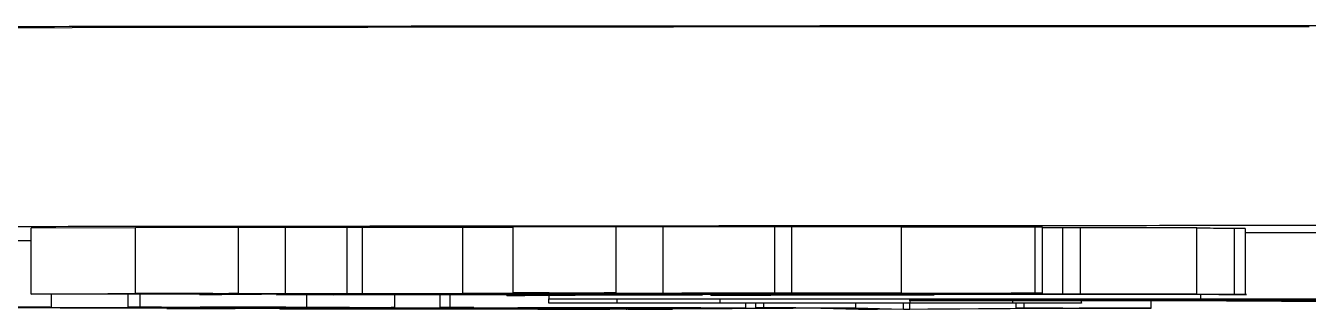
# Model space of a CAD drawing. Header units: millimetres. Extents: x 2251 to 4395, y 932 to 2449.
# Drawn here: x 3066.2 to 3085.65, y 1045.02 to 1049.31 of the extents above; entities that cross this region are included whole.
import ezdxf

# ---------------------------------------------------------------- set-up
doc = ezdxf.new("R2010")
doc.units = ezdxf.units.MM

msp = doc.modelspace()

# ---------------------------------------------------------------- linework, layer by layer
at = {"color": 7, "linetype": 'Continuous', "lineweight": 25}
for p, q in [((3067.862, 1046.251), (3066.282, 1046.248)), ((3066.282, 1045.248), (3066.282, 1046.248)), ((3069.423, 1046.258), (3067.862, 1046.257)), ((3067.862, 1045.257), (3067.862, 1046.257)), ((3069.423, 1045.258), (3069.423, 1046.258)), ((3070.137, 1046.254), (3069.423, 1046.256)), ((3071.072, 1046.255), (3070.137, 1046.254)), ((3070.137, 1045.254), (3070.137, 1046.254)), ((3071.304, 1046.257), (3071.072, 1046.255)), ((3071.072, 1045.255), (3071.072, 1046.255)), ((3072.827, 1046.256), (3071.304, 1046.257)), ((3071.304, 1045.257), (3071.304, 1046.257)), ((3073.587, 1046.258), (3072.827, 1046.257)), ((3072.827, 1045.257), (3072.827, 1046.257)), ((3075.151, 1046.266), (3073.587, 1046.265)), ((3073.587, 1045.265), (3073.587, 1046.265)), ((3075.151, 1045.266), (3075.151, 1046.266)), ((3075.865, 1046.262), (3075.151, 1046.264)), ((3077.558, 1046.264), (3075.865, 1046.262)), ((3075.865, 1045.262), (3075.865, 1046.262)), ((3077.812, 1046.266), (3077.558, 1046.264)), ((3077.558, 1045.264), (3077.558, 1046.264)), ((3079.476, 1046.265), (3077.812, 1046.266)), ((3077.812, 1045.266), (3077.812, 1046.266)), ((3079.476, 1045.265), (3079.476, 1046.265)), ((3081.616, 1046.259), (3081.503, 1046.26)), ((3081.503, 1045.26), (3081.503, 1046.26)), ((3081.616, 1045.259), (3081.616, 1046.259)), ((3081.922, 1046.25), (3081.616, 1046.25)), ((3082.191, 1046.253), (3081.922, 1046.25)), ((3081.922, 1045.25), (3081.922, 1046.25)), ((3083.956, 1046.252), (3082.191, 1046.253)), ((3082.191, 1045.253), (3082.191, 1046.253)), ((3083.956, 1045.252), (3083.956, 1046.252)), ((3084.526, 1045.243), (3084.526, 1046.243)), ((3084.691, 1045.242), (3084.691, 1046.242)), ((3066.282, 1045.248), (3069.377, 1045.253)), ((3067.143, 1045.248), (3066.282, 1045.248)), ((3066.59, 1045.05), (3066.59, 1045.248)), ((3067.753, 1045.05), (3067.753, 1045.249)), ((3067.862, 1045.257), (3069.423, 1045.258)), ((3067.932, 1045.051), (3067.932, 1045.25)), ((3069.133, 1045.251), (3068.432, 1045.25)), ((3068.833, 1045.239), (3068.833, 1045.251)), ((3068.833, 1045.239), (3069.174, 1045.243)), ((3069.041, 1045.239), (3068.833, 1045.239)), ((3069.423, 1045.258), (3069.277, 1045.257)), ((3069.277, 1045.257), (3070.137, 1045.254)), ((3070.001, 1045.234), (3081.922, 1045.25)), ((3070.859, 1045.233), (3070.001, 1045.234)), ((3070.125, 1045.25), (3070.115, 1045.25)), ((3070.137, 1045.254), (3071.072, 1045.255)), ((3072.873, 1045.256), (3070.361, 1045.253)), ((3070.361, 1045.253), (3070.772, 1045.252)), ((3070.461, 1045.047), (3070.461, 1045.234)), ((3070.772, 1045.252), (3070.772, 1045.254)), ((3071.072, 1045.255), (3071.304, 1045.257)), ((3071.268, 1045.24), (3079.04, 1045.251)), ((3072.131, 1045.24), (3071.268, 1045.24)), ((3071.304, 1045.257), (3072.873, 1045.256)), ((3071.793, 1045.042), (3071.793, 1045.235)), ((3076.826, 1045.242), (3072.151, 1045.236)), ((3072.888, 1045.245), (3072.197, 1045.243)), ((3072.484, 1045.043), (3072.484, 1045.236)), ((3072.634, 1045.044), (3072.634, 1045.236)), ((3072.827, 1045.257), (3075.105, 1045.261)), ((3073.687, 1045.257), (3072.827, 1045.257)), ((3072.873, 1045.256), (3072.873, 1045.257)), ((3080.958, 1045.253), (3073.423, 1045.242)), ((3073.492, 1045.226), (3073.492, 1045.238)), ((3073.7, 1045.226), (3073.492, 1045.226)), ((3073.561, 1045.251), (3073.561, 1045.257)), ((3073.587, 1045.265), (3075.151, 1045.266)), ((3074.128, 1045.238), (3074.128, 1045.175)), ((3074.545, 1045.247), (3074.545, 1045.262)), ((3074.771, 1045.247), (3074.545, 1045.247)), ((3074.807, 1045.238), (3074.807, 1045.239)), ((3074.807, 1045.238), (3076.458, 1045.238)), ((3075.151, 1045.266), (3074.969, 1045.265)), ((3074.969, 1045.265), (3075.865, 1045.262)), ((3075.073, 1045.256), (3074.976, 1045.259)), ((3075.865, 1045.262), (3077.558, 1045.264)), ((3076.458, 1045.238), (3075.95, 1045.237)), ((3079.476, 1045.265), (3076.145, 1045.261)), ((3076.458, 1045.238), (3076.458, 1045.242)), ((3076.587, 1045.232), (3076.587, 1045.242)), ((3076.736, 1045.232), (3076.587, 1045.232)), ((3078.768, 1045.236), (3076.826, 1045.242)), ((3077.558, 1045.264), (3077.812, 1045.266)), ((3083.956, 1045.252), (3077.645, 1045.243)), ((3077.645, 1045.243), (3079.625, 1045.237)), ((3077.812, 1045.266), (3079.476, 1045.265)), ((3078.536, 1045.253), (3077.887, 1045.251)), ((3079.04, 1045.251), (3079.294, 1045.253)), ((3079.294, 1045.253), (3080.958, 1045.253)), ((3079.494, 1045.244), (3079.494, 1045.246)), ((3079.584, 1045.243), (3079.494, 1045.244)), ((3079.625, 1045.237), (3079.625, 1045.246)), ((3079.971, 1045.235), (3079.971, 1045.246)), ((3081.503, 1045.26), (3081.616, 1045.259)), ((3081.922, 1045.25), (3082.191, 1045.253)), ((3082.191, 1045.253), (3083.956, 1045.252)), ((3084.017, 1045.175), (3084.017, 1045.241)), ((3063.883, 1045.035), (3068.157, 1045.048)), ((3066.541, 1045.04), (3064.568, 1045.034)), ((3067.868, 1045.038), (3066.541, 1045.04)), ((3068.843, 1045.047), (3066.72, 1045.041)), ((3066.72, 1045.041), (3067.791, 1045.039)), ((3067.753, 1045.05), (3067.932, 1045.051)), ((3068.009, 1045.05), (3067.753, 1045.05)), ((3067.791, 1045.039), (3067.791, 1045.044)), ((3067.932, 1045.051), (3070.461, 1045.047)), ((3068.34, 1045.027), (3068.34, 1045.046)), ((3068.34, 1045.027), (3068.488, 1045.028)), ((3073.008, 1045.022), (3068.34, 1045.027)), ((3068.488, 1045.028), (3068.488, 1045.046)), ((3068.488, 1045.028), (3068.764, 1045.027)), ((3069.375, 1045.028), (3072.927, 1045.042)), ((3070.066, 1045.047), (3069.467, 1045.047)), ((3071.969, 1045.034), (3070.107, 1045.027)), ((3070.319, 1045.026), (3070.319, 1045.028)), ((3070.319, 1045.026), (3071.509, 1045.024)), ((3070.615, 1045.04), (3071.059, 1045.042)), ((3071.509, 1045.024), (3071.509, 1045.032)), ((3073.295, 1045.033), (3071.969, 1045.034)), ((3073.659, 1045.041), (3072.12, 1045.035)), ((3072.12, 1045.035), (3073.445, 1045.033)), ((3072.484, 1045.043), (3072.634, 1045.044)), ((3072.713, 1045.043), (3072.484, 1045.043)), ((3072.634, 1045.044), (3077.119, 1045.039)), ((3072.927, 1045.042), (3072.991, 1045.042)), ((3074.478, 1045.025), (3073.008, 1045.022)), ((3073.445, 1045.033), (3073.445, 1045.04)), ((3073.769, 1045.029), (3073.495, 1045.029)), ((3073.495, 1045.029), (3073.595, 1045.029)), ((3075.235, 1045.034), (3073.769, 1045.029)), ((3073.961, 1045.021), (3073.961, 1045.024)), ((3075.888, 1045.019), (3073.961, 1045.021)), ((3073.961, 1045.021), (3074.079, 1045.021)), ((3074.079, 1045.021), (3074.079, 1045.024)), ((3074.079, 1045.021), (3074.464, 1045.021)), ((3074.128, 1045.172), (3074.128, 1045.175)), ((3074.128, 1045.175), (3084.017, 1045.175)), ((3075.168, 1045.172), (3074.128, 1045.172)), ((3074.128, 1045.114), (3074.128, 1045.172)), ((3074.128, 1045.111), (3074.128, 1045.114)), ((3074.128, 1045.114), (3075.168, 1045.114)), ((3082.206, 1045.111), (3074.128, 1045.111)), ((3075.549, 1045.04), (3074.268, 1045.041)), ((3074.298, 1045.025), (3074.298, 1045.031)), ((3074.298, 1045.025), (3074.478, 1045.025)), ((3074.464, 1045.021), (3074.464, 1045.025)), ((3074.478, 1045.025), (3074.478, 1045.031)), ((3074.811, 1045.034), (3074.811, 1045.04)), ((3074.811, 1045.034), (3074.961, 1045.035)), ((3074.961, 1045.035), (3074.961, 1045.04)), ((3074.961, 1045.035), (3075.235, 1045.034)), ((3075.054, 1045.021), (3077.835, 1045.036)), ((3075.054, 1045.021), (3075.054, 1045.034)), ((3075.168, 1045.114), (3075.168, 1045.172)), ((3075.235, 1045.034), (3075.235, 1045.04)), ((3077.968, 1045.035), (3075.343, 1045.021)), ((3075.62, 1045.02), (3075.62, 1045.023)), ((3075.62, 1045.02), (3076.005, 1045.02)), ((3076.005, 1045.02), (3075.888, 1045.019)), ((3076.005, 1045.02), (3076.005, 1045.025)), ((3076.776, 1045.035), (3076.496, 1045.035)), ((3076.729, 1045.117), (3076.729, 1045.169)), ((3077.119, 1045.039), (3076.776, 1045.035)), ((3077.119, 1045.039), (3077.119, 1045.111)), ((3077.269, 1045.038), (3077.269, 1045.111)), ((3077.558, 1045.037), (3077.269, 1045.038)), ((3077.269, 1045.038), (3077.386, 1045.038)), ((3077.386, 1045.111), (3077.386, 1045.038)), ((3077.386, 1045.038), (3078.783, 1045.037)), ((3077.835, 1045.036), (3077.88, 1045.037)), ((3078.064, 1045.035), (3077.968, 1045.035)), ((3078.825, 1045.016), (3078.064, 1045.035)), ((3078.783, 1045.037), (3078.783, 1045.111)), ((3078.783, 1045.037), (3079.507, 1045.021)), ((3079.114, 1045.016), (3078.825, 1045.016)), ((3082.17, 1045.032), (3079.114, 1045.016)), ((3079.507, 1045.021), (3079.507, 1045.111)), ((3079.507, 1045.021), (3079.604, 1045.021)), ((3079.604, 1045.021), (3079.604, 1045.111)), ((3079.604, 1045.021), (3081.881, 1045.033)), ((3079.605, 1045.145), (3079.605, 1045.169)), ((3083.413, 1045.145), (3079.605, 1045.145)), ((3083.567, 1045.143), (3079.605, 1045.143)), ((3079.605, 1045.143), (3079.605, 1045.116)), ((3081.166, 1045.172), (3083.066, 1045.172)), ((3081.166, 1045.114), (3081.166, 1045.143)), ((3081.166, 1045.114), (3082.206, 1045.114)), ((3081.218, 1045.034), (3081.218, 1045.111)), ((3081.218, 1045.034), (3081.335, 1045.035)), ((3081.603, 1045.034), (3081.218, 1045.034)), ((3081.335, 1045.035), (3081.335, 1045.111)), ((3081.335, 1045.035), (3083.262, 1045.033)), ((3081.881, 1045.033), (3081.925, 1045.033)), ((3082.206, 1045.114), (3082.206, 1045.143)), ((3082.206, 1045.114), (3082.206, 1045.111)), ((3083.144, 1045.033), (3082.759, 1045.033)), ((3083.262, 1045.033), (3083.144, 1045.033)), ((3083.262, 1045.033), (3083.262, 1045.143)), ((3089.134, 1045.111), (3083.567, 1045.143))]:
    msp.add_line(p, q, dxfattribs=at)
at = {"color": 7, "linetype": 'Continuous', "lineweight": 25, "flags": 128}
msp.add_lwpolyline([(3085.659, 1049.297), (3080.788, 1049.294), (3076.022, 1049.29), (3071.386, 1049.286), (3066.901, 1049.281), (3062.591, 1049.275), (3058.477, 1049.269), (3054.58, 1049.262), (3050.918, 1049.255), (3047.51, 1049.247), (3044.374, 1049.239), (3041.524, 1049.23), (3038.975, 1049.22), (3036.739, 1049.211), (3034.829, 1049.201), (3033.252, 1049.19), (3032.018, 1049.18), (3031.132, 1049.169), (3030.598, 1049.159), (3030.42, 1049.148), (3030.42, 1049.148)], dxfattribs=at)
at = {"color": 7, "linetype": 'Continuous', "lineweight": 25}
for points, knots in [([(3087.787, 1049.314), (3085.291, 1049.313), (3080.253, 1049.311), (3072.876, 1049.305), (3065.634, 1049.298), (3058.655, 1049.289), (3052.052, 1049.279), (3045.959, 1049.267), (3040.466, 1049.254), (3035.654, 1049.24), (3031.592, 1049.225), (3028.322, 1049.21), (3025.784, 1049.194), (3024.721, 1049.183), (3024.195, 1049.178)], [0, 0, 0, 0, 0.079959, 0.161371, 0.244142, 0.328893, 0.414217, 0.5, 0.585778, 0.671102, 0.755858, 0.838624, 0.920039, 1, 1, 1, 1]), ([(3033.475, 1046.15), (3033.522, 1046.154), (3033.629, 1046.162), (3034.499, 1046.175), (3035.98, 1046.188), (3038.155, 1046.202), (3040.985, 1046.215), (3044.499, 1046.228), (3048.653, 1046.24), (3053.397, 1046.252), (3058.658, 1046.262), (3064.35, 1046.271), (3070.373, 1046.278), (3076.596, 1046.284), (3082.962, 1046.289), (3089.314, 1046.292), (3095.653, 1046.294), (3101.92, 1046.294), (3108.187, 1046.294), (3114.526, 1046.292), (3120.879, 1046.289), (3127.244, 1046.284), (3133.468, 1046.278), (3139.49, 1046.271), (3145.182, 1046.262), (3150.444, 1046.252), (3155.187, 1046.24), (3159.341, 1046.228), (3162.855, 1046.215), (3165.685, 1046.202), (3167.861, 1046.188), (3169.342, 1046.175), (3170.213, 1046.162), (3170.32, 1046.154), (3170.368, 1046.15)], [0, 0, 0, 0, 0.023828, 0.053273, 0.084485, 0.115699, 0.147957, 0.180726, 0.213842, 0.247136, 0.28043, 0.313546, 0.346314, 0.378573, 0.409785, 0.440999, 0.470442, 0.499888, 0.529332, 0.558778, 0.58999, 0.621203, 0.653462, 0.68623, 0.719347, 0.752641, 0.785934, 0.819051, 0.851819, 0.884078, 0.915289, 0.946503, 0.975948, 1, 1, 1, 1]), ([(3081.503, 1046.26), (3080.834, 1046.259), (3080.155, 1046.259), (3079.485, 1046.259), (3079.476, 1046.259)], [0, 0, 0, 0, 0.986687, 1, 1, 1, 1]), ([(3084.526, 1046.243), (3084.415, 1046.243), (3084.256, 1046.243), (3084.025, 1046.244), (3083.956, 1046.244)], [0, 0, 0, 0, 0.700719, 1, 1, 1, 1]), ([(3084.689, 1046.242), (3084.677, 1046.242), (3084.65, 1046.242), (3084.57, 1046.243), (3084.526, 1046.243)], [0, 0, 0, 0, 0.457866, 1, 1, 1, 1]), ([(3066.282, 1046.053), (3066.267, 1046.053), (3066.171, 1046.054), (3065.944, 1046.054), (3065.754, 1046.055)], [0, 0, 0, 0, 0.156668, 1, 1, 1, 1]), ([(3085.987, 1046.175), (3085.88, 1046.175), (3085.459, 1046.175), (3085.019, 1046.175), (3084.691, 1046.175)], [0, 0, 0, 0, 0.254888, 1, 1, 1, 1]), ([(3068.432, 1045.25), (3068.293, 1045.25), (3068.016, 1045.25), (3067.576, 1045.249), (3067.301, 1045.248), (3067.143, 1045.248)], [0, 0, 0, 0, 0.297582, 0.595326, 1, 1, 1, 1]), ([(3069.377, 1045.253), (3069.196, 1045.253), (3068.86, 1045.254), (3068.353, 1045.256), (3068.025, 1045.257), (3067.862, 1045.257)], [0, 0, 0, 0, 0.369183, 0.684555, 1, 1, 1, 1]), ([(3070.014, 1045.246), (3069.92, 1045.245), (3069.729, 1045.242), (3069.272, 1045.24), (3069.041, 1045.239)], [0, 0, 0, 0, 0.493905, 1, 1, 1, 1]), ([(3069.259, 1045.247), (3069.261, 1045.247), (3069.295, 1045.249), (3069.212, 1045.25), (3069.133, 1045.251)], [0, 0, 0, 0, 0.05128, 1, 1, 1, 1]), ([(3072.197, 1045.243), (3072.031, 1045.244), (3071.7, 1045.245), (3071.001, 1045.247), (3070.473, 1045.249), (3070.125, 1045.25)], [0, 0, 0, 0, 0.25307, 0.506097, 1, 1, 1, 1]), ([(3070.772, 1045.252), (3071.081, 1045.252), (3071.71, 1045.252), (3072.505, 1045.252), (3073.064, 1045.252), (3073.376, 1045.252), (3073.501, 1045.252), (3073.561, 1045.251)], [0, 0, 0, 0, 0.325958, 0.662347, 0.799326, 0.902609, 1, 1, 1, 1]), ([(3072.151, 1045.236), (3072.013, 1045.236), (3071.736, 1045.235), (3071.293, 1045.234), (3071.018, 1045.234), (3070.859, 1045.233)], [0, 0, 0, 0, 0.297206, 0.594593, 1, 1, 1, 1]), ([(3072.986, 1045.25), (3072.762, 1045.25), (3072.333, 1045.25), (3071.626, 1045.251), (3071.157, 1045.251), (3070.921, 1045.251)], [0, 0, 0, 0, 0.3506116, 0.6721745, 1, 1, 1, 1]), ([(3070.921, 1045.251), (3071.102, 1045.251), (3071.464, 1045.249), (3072.115, 1045.247), (3072.596, 1045.246), (3072.888, 1045.245)], [0, 0, 0, 0, 0.2824309, 0.5648657, 1, 1, 1, 1]), ([(3073.423, 1045.242), (3073.284, 1045.242), (3073.007, 1045.242), (3072.565, 1045.241), (3072.289, 1045.24), (3072.131, 1045.24)], [0, 0, 0, 0, 0.297214, 0.594601, 1, 1, 1, 1]), ([(3073.674, 1045.249), (3073.655, 1045.249), (3073.615, 1045.249), (3073.519, 1045.249), (3073.372, 1045.249), (3073.184, 1045.249), (3073.053, 1045.25), (3072.986, 1045.25)], [0, 0, 0, 0, 0.082107, 0.164925, 0.356677, 0.675002, 1, 1, 1, 1]), ([(3073.492, 1045.226), (3073.737, 1045.228), (3074.208, 1045.23), (3074.665, 1045.234), (3074.759, 1045.237), (3074.807, 1045.238)], [0, 0, 0, 0, 0.35008, 0.672322, 1, 1, 1, 1]), ([(3073.561, 1045.251), (3073.629, 1045.251), (3073.737, 1045.251), (3073.744, 1045.25), (3073.722, 1045.249), (3073.718, 1045.249), (3073.686, 1045.249), (3073.674, 1045.249)], [0, 0, 0, 0, 0.414992, 0.667292, 0.851809, 0.943552, 1, 1, 1, 1]), ([(3075.105, 1045.261), (3074.923, 1045.261), (3074.585, 1045.262), (3074.073, 1045.264), (3073.749, 1045.265), (3073.587, 1045.265)], [0, 0, 0, 0, 0.369297, 0.684635, 1, 1, 1, 1]), ([(3074.976, 1045.259), (3074.838, 1045.259), (3074.561, 1045.259), (3074.119, 1045.258), (3073.845, 1045.257), (3073.687, 1045.257)], [0, 0, 0, 0, 0.297538, 0.595282, 1, 1, 1, 1]), ([(3075.95, 1045.237), (3075.728, 1045.235), (3075.313, 1045.233), (3074.579, 1045.229), (3073.994, 1045.227), (3073.7, 1045.226)], [0, 0, 0, 0, 0.365437, 0.681548, 1, 1, 1, 1]), ([(3074.545, 1045.247), (3074.702, 1045.249), (3075.001, 1045.251), (3075.058, 1045.254), (3075.085, 1045.255)], [0, 0, 0, 0, 0.523773, 1, 1, 1, 1]), ([(3075.927, 1045.258), (3075.886, 1045.256), (3075.814, 1045.254), (3075.405, 1045.25), (3074.984, 1045.248), (3074.771, 1045.247)], [0, 0, 0, 0, 0.386257, 0.690164, 1, 1, 1, 1]), ([(3077.887, 1045.251), (3077.716, 1045.252), (3077.375, 1045.253), (3076.728, 1045.255), (3076.238, 1045.257), (3075.927, 1045.258)], [0, 0, 0, 0, 0.2667737, 0.5335507, 1, 1, 1, 1]), ([(3076.145, 1045.261), (3076.77, 1045.26), (3078.022, 1045.259), (3079.891, 1045.259), (3081.024, 1045.26), (3081.503, 1045.26)], [0, 0, 0, 0, 0.365081, 0.731832, 1, 1, 1, 1]), ([(3081.036, 1045.257), (3080.37, 1045.257), (3079.226, 1045.257), (3077.66, 1045.258), (3076.817, 1045.259), (3076.389, 1045.26)], [0, 0, 0, 0, 0.407022, 0.699492, 1, 1, 1, 1]), ([(3076.389, 1045.26), (3076.568, 1045.259), (3076.927, 1045.258), (3077.632, 1045.256), (3078.179, 1045.254), (3078.536, 1045.253)], [0, 0, 0, 0, 0.257454, 0.514908, 1, 1, 1, 1]), ([(3076.587, 1045.232), (3076.891, 1045.233), (3077.438, 1045.233), (3078.063, 1045.234), (3078.433, 1045.234), (3078.607, 1045.235), (3078.722, 1045.235), (3078.798, 1045.235), (3078.829, 1045.235), (3078.835, 1045.235), (3078.803, 1045.235), (3078.775, 1045.236), (3078.768, 1045.236)], [0, 0, 0, 0, 0.35041, 0.630866, 0.725925, 0.790521, 0.841305, 0.86957, 0.898179, 0.941209, 0.984756, 1, 1, 1, 1]), ([(3079.31, 1045.232), (3079.103, 1045.232), (3078.683, 1045.232), (3077.776, 1045.232), (3077.139, 1045.232), (3076.736, 1045.232)], [0, 0, 0, 0, 0.263652, 0.534652, 1, 1, 1, 1]), ([(3079.625, 1045.237), (3079.74, 1045.236), (3079.921, 1045.235), (3079.999, 1045.234), (3079.832, 1045.233), (3079.53, 1045.232), (3079.31, 1045.232)], [0, 0, 0, 0, 0.268227, 0.423788, 0.580622, 1, 1, 1, 1]), ([(3079.494, 1045.244), (3080.156, 1045.244), (3081.154, 1045.244), (3082.486, 1045.244), (3083.383, 1045.244), (3084.055, 1045.244), (3084.388, 1045.243), (3084.507, 1045.243), (3084.526, 1045.243)], [0, 0, 0, 0, 0.381103, 0.574669, 0.765651, 0.888057, 0.981539, 1, 1, 1, 1]), ([(3084.051, 1045.241), (3083.418, 1045.242), (3082.381, 1045.242), (3080.872, 1045.243), (3080.015, 1045.243), (3079.584, 1045.243)], [0, 0, 0, 0, 0.437716, 0.717507, 1, 1, 1, 1]), ([(3081.616, 1045.259), (3081.458, 1045.259), (3081.192, 1045.259), (3081.021, 1045.258), (3081.031, 1045.257), (3081.036, 1045.257)], [0, 0, 0, 0, 0.4310373, 0.7260596, 1, 1, 1, 1]), ([(3084.626, 1045.241), (3084.593, 1045.241), (3084.502, 1045.241), (3084.357, 1045.241), (3084.2, 1045.241), (3084.101, 1045.241), (3084.051, 1045.241)], [0, 0, 0, 0, 0.17027, 0.46426, 0.731509, 1, 1, 1, 1]), ([(3084.526, 1045.243), (3084.577, 1045.243), (3084.683, 1045.242), (3084.721, 1045.241), (3084.692, 1045.241), (3084.649, 1045.241), (3084.626, 1045.241)], [0, 0, 0, 0, 0.391814, 0.807915, 0.901195, 1, 1, 1, 1]), ([(3066.533, 1045.049), (3066.374, 1045.048), (3066.079, 1045.046), (3065.412, 1045.044), (3065.107, 1045.043)], [0, 0, 0, 0, 0.5415287, 1, 1, 1, 1]), ([(3065.754, 1045.055), (3065.953, 1045.054), (3066.353, 1045.053), (3066.606, 1045.052), (3066.565, 1045.051), (3066.55, 1045.05)], [0, 0, 0, 0, 0.3813, 0.766294, 1, 1, 1, 1]), ([(3067.791, 1045.039), (3068.051, 1045.039), (3068.492, 1045.038), (3069.159, 1045.038), (3069.707, 1045.039), (3070.202, 1045.039), (3070.468, 1045.04), (3070.615, 1045.04)], [0, 0, 0, 0, 0.2693348, 0.4566469, 0.5997024, 0.7783509, 1, 1, 1, 1]), ([(3071.376, 1045.039), (3071.16, 1045.039), (3070.799, 1045.038), (3070.06, 1045.037), (3069.336, 1045.037), (3068.568, 1045.037), (3068.104, 1045.038), (3067.868, 1045.038)], [0, 0, 0, 0, 0.253557, 0.424716, 0.595645, 0.794239, 1, 1, 1, 1]), ([(3068.157, 1045.048), (3068.188, 1045.048), (3068.238, 1045.049), (3068.261, 1045.049), (3068.239, 1045.049), (3068.156, 1045.049), (3068.065, 1045.05), (3068.009, 1045.05)], [0, 0, 0, 0, 0.242147, 0.388856, 0.536837, 0.710317, 1, 1, 1, 1]), ([(3068.764, 1045.027), (3068.841, 1045.027), (3068.951, 1045.027), (3069.111, 1045.027), (3069.221, 1045.027), (3069.311, 1045.027), (3069.354, 1045.028), (3069.375, 1045.028)], [0, 0, 0, 0, 0.350066, 0.499422, 0.650662, 0.830252, 1, 1, 1, 1]), ([(3069.467, 1045.047), (3069.397, 1045.048), (3069.29, 1045.048), (3069.12, 1045.048), (3068.997, 1045.048), (3068.906, 1045.047), (3068.863, 1045.047), (3068.843, 1045.047)], [0, 0, 0, 0, 0.336259, 0.518412, 0.701425, 0.865829, 1, 1, 1, 1]), ([(3070.107, 1045.027), (3070.083, 1045.027), (3070.044, 1045.027), (3070.047, 1045.026), (3070.089, 1045.026), (3070.18, 1045.026), (3070.267, 1045.026), (3070.319, 1045.026)], [0, 0, 0, 0, 0.233621, 0.399553, 0.564983, 0.740199, 1, 1, 1, 1]), ([(3071.095, 1045.043), (3071.101, 1045.043), (3071.13, 1045.044), (3070.993, 1045.045), (3070.634, 1045.046), (3070.269, 1045.046), (3070.066, 1045.047)], [0, 0, 0, 0, 0.067979, 0.316164, 0.620975, 1, 1, 1, 1]), ([(3070.461, 1045.047), (3070.782, 1045.046), (3071.306, 1045.045), (3071.736, 1045.044), (3071.837, 1045.042), (3071.681, 1045.041), (3071.462, 1045.04), (3071.376, 1045.039)], [0, 0, 0, 0, 0.303232, 0.495993, 0.689194, 0.877678, 1, 1, 1, 1]), ([(3071.509, 1045.024), (3071.793, 1045.024), (3072.277, 1045.023), (3073.077, 1045.024), (3073.737, 1045.024), (3074.118, 1045.025), (3074.298, 1045.025)], [0, 0, 0, 0, 0.2964627, 0.506276, 0.7663159, 1, 1, 1, 1]), ([(3072.994, 1045.042), (3072.994, 1045.042), (3072.997, 1045.042), (3072.966, 1045.042), (3072.872, 1045.043), (3072.774, 1045.043), (3072.713, 1045.043)], [0, 0, 0, 0, 0.034336, 0.266425, 0.542953, 1, 1, 1, 1]), ([(3073.595, 1045.029), (3073.696, 1045.03), (3073.836, 1045.03), (3073.817, 1045.031), (3073.697, 1045.032), (3073.503, 1045.032), (3073.356, 1045.033), (3073.295, 1045.033)], [0, 0, 0, 0, 0.4002553, 0.5540467, 0.7092134, 0.880119, 1, 1, 1, 1]), ([(3073.445, 1045.033), (3073.578, 1045.033), (3073.786, 1045.033), (3074.101, 1045.033), (3074.359, 1045.033), (3074.615, 1045.033), (3074.74, 1045.034), (3074.811, 1045.034)], [0, 0, 0, 0, 0.265228, 0.413113, 0.562281, 0.751044, 1, 1, 1, 1]), ([(3074.268, 1045.041), (3074.204, 1045.041), (3074.098, 1045.041), (3073.943, 1045.041), (3073.827, 1045.041), (3073.729, 1045.041), (3073.684, 1045.041), (3073.659, 1045.041)], [0, 0, 0, 0, 0.2946797, 0.4891513, 0.6427246, 0.79668, 1, 1, 1, 1]), ([(3074.464, 1045.021), (3074.554, 1045.021), (3074.679, 1045.021), (3074.846, 1045.021), (3074.951, 1045.021), (3075.016, 1045.021), (3075.046, 1045.021), (3075.054, 1045.021)], [0, 0, 0, 0, 0.388994, 0.538184, 0.687796, 0.914813, 1, 1, 1, 1]), ([(3076.729, 1045.169), (3076.719, 1045.17), (3076.704, 1045.171), (3076.506, 1045.171), (3076.244, 1045.172), (3075.791, 1045.172), (3075.423, 1045.172), (3075.168, 1045.172)], [0, 0, 0, 0, 0.250411, 0.398556, 0.54744, 0.686236, 1, 1, 1, 1]), ([(3075.168, 1045.114), (3075.466, 1045.114), (3075.883, 1045.114), (3076.355, 1045.114), (3076.598, 1045.115), (3076.717, 1045.116), (3076.725, 1045.116), (3076.729, 1045.117)], [0, 0, 0, 0, 0.364031, 0.510061, 0.655864, 0.843841, 1, 1, 1, 1]), ([(3075.343, 1045.021), (3075.319, 1045.021), (3075.29, 1045.021), (3075.309, 1045.021), (3075.312, 1045.021)], [0, 0, 0, 0, 0.839131, 1, 1, 1, 1]), ([(3075.327, 1045.021), (3075.344, 1045.02), (3075.388, 1045.02), (3075.494, 1045.02), (3075.582, 1045.02), (3075.62, 1045.02)], [0, 0, 0, 0, 0.270574, 0.689224, 1, 1, 1, 1]), ([(3076.496, 1045.035), (3076.489, 1045.035), (3076.475, 1045.037), (3076.252, 1045.038), (3075.876, 1045.039), (3075.631, 1045.04), (3075.549, 1045.04)], [0, 0, 0, 0, 0.333446, 0.670522, 0.890051, 1, 1, 1, 1]), ([(3077.875, 1045.037), (3077.875, 1045.037), (3077.873, 1045.037), (3077.833, 1045.037), (3077.73, 1045.037), (3077.629, 1045.037), (3077.558, 1045.037)], [0, 0, 0, 0, 0.094648, 0.307424, 0.510271, 1, 1, 1, 1]), ([(3079.605, 1045.169), (3079.615, 1045.17), (3079.633, 1045.17), (3079.827, 1045.171), (3080.152, 1045.172), (3080.613, 1045.172), (3080.979, 1045.172), (3081.166, 1045.172)], [0, 0, 0, 0, 0.212555, 0.375218, 0.538546, 0.763737, 1, 1, 1, 1]), ([(3079.605, 1045.116), (3079.616, 1045.116), (3079.635, 1045.115), (3079.84, 1045.115), (3080.188, 1045.114), (3080.653, 1045.114), (3081.01, 1045.114), (3081.166, 1045.114)], [0, 0, 0, 0, 0.21541, 0.378382, 0.541893, 0.800389, 1, 1, 1, 1]), ([(3081.921, 1045.033), (3081.92, 1045.033), (3081.918, 1045.033), (3081.878, 1045.033), (3081.776, 1045.034), (3081.675, 1045.034), (3081.603, 1045.034)], [0, 0, 0, 0, 0.094648, 0.307424, 0.510271, 1, 1, 1, 1]), ([(3082.759, 1045.033), (3082.693, 1045.033), (3082.582, 1045.033), (3082.428, 1045.033), (3082.317, 1045.033), (3082.227, 1045.033), (3082.191, 1045.032), (3082.17, 1045.032)], [0, 0, 0, 0, 0.292493, 0.488495, 0.642099, 0.795375, 1, 1, 1, 1]), ([(3083.066, 1045.172), (3083.736, 1045.172), (3085.081, 1045.172), (3086.889, 1045.171), (3088.209, 1045.168), (3089.133, 1045.165), (3089.44, 1045.162), (3089.463, 1045.16), (3089.468, 1045.159)], [0, 0, 0, 0, 0.196061, 0.394111, 0.547436, 0.700125, 0.928087, 1, 1, 1, 1]), ([(3089.468, 1045.159), (3089.438, 1045.158), (3089.377, 1045.155), (3088.694, 1045.151), (3087.346, 1045.148), (3085.662, 1045.146), (3084.314, 1045.145), (3083.536, 1045.145), (3083.413, 1045.145)], [0, 0, 0, 0, 0.200351, 0.402646, 0.59747, 0.766762, 0.96323, 1, 1, 1, 1]), ([(3084.017, 1045.175), (3084.685, 1045.175), (3085.92, 1045.175), (3087.687, 1045.174), (3089.35, 1045.173), (3090.869, 1045.17), (3092.015, 1045.166), (3092.323, 1045.162), (3092.341, 1045.16), (3092.345, 1045.16)], [0, 0, 0, 0, 0.160365, 0.296332, 0.431737, 0.589347, 0.747826, 0.949128, 1, 1, 1, 1])]:
    msp.add_open_spline(points, degree=3, knots=knots, dxfattribs=at)

doc.saveas('drawing.dxf')
